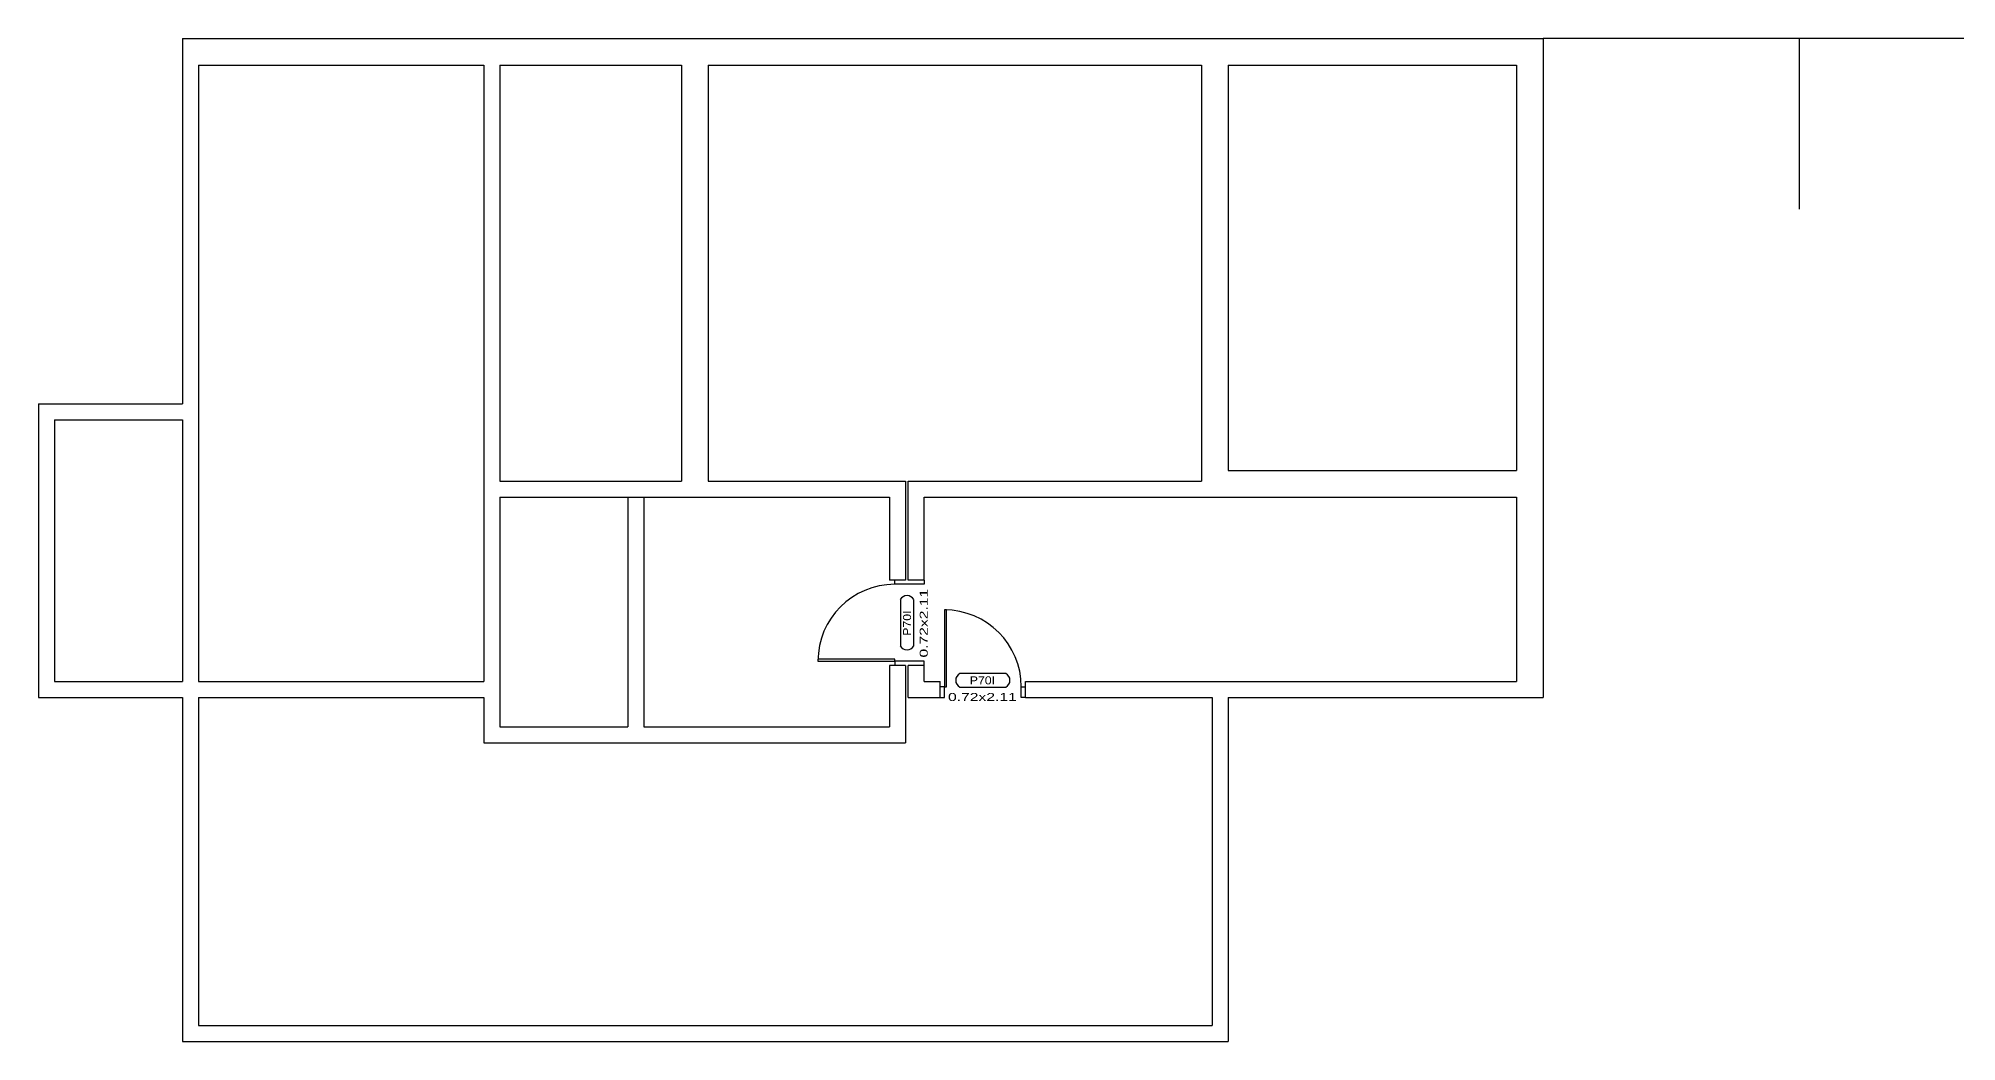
# Model space of a CAD drawing. Extents: x -21 to 15, y 4.3 to 27.3.
# Drawn here: x -20.96 to -2.98, y 4.27 to 13.67 of the extents above; entities that cross this region are included whole.
import ezdxf
from ezdxf.enums import TextEntityAlignment as Align

# ---------------------------------------------------------------- set-up
doc = ezdxf.new("R2010")
doc.units = 0
doc.header["$LTSCALE"] = 10
doc.layers.get('0').update_dxf_attribs({"linetype": 'CONTINUOUS'})
for name, color, linetype in [('ESPECARQ', 7, 'CONTINUOUS'), ('ESQUADRIA', 10, 'CONTINUOUS'), ('PAREDE', 6, 'CONTINUOUS')]:
    doc.layers.add(name, color=color, linetype=linetype)
doc.styles.add('REGUA60', font='ARIALUNI.TTF')

# ---------------------------------------------------------------- blocks, each defined once
blk = doc.blocks.new('INDESQ2')
at = {"color": 0, "linetype": 'BYBLOCK'}
for p, q in [((4.32, 2.96), (-4.32, 2.96)), ((-4.32, 0.44), (4.32, 0.44))]:
    blk.add_line(p, q, dxfattribs=at)
at = {"color": 0}
for centre, start, end in [((-3.67, 1.7), 117.3654, 242.6346), ((3.67, 1.7), 297.3654, 62.6346)]:
    blk.add_arc(centre, 1.42, start, end, dxfattribs=at)
at = {"style": 'REGUA60', "width": 1.4, "flags": 9}
blk.add_attdef('LOCAL', text='', height=1.5, dxfattribs=at).set_placement((-0.08, -4.35), align=Align.CENTER)
at = {"layer": 'ESPECARQ', "color": 0, "style": 'REGUA60'}
for tag, width, p in [('COD', 1.1, (-0.08, 0.95)), ('DIM', 1.4, (-0.08, -2.17))]:
    blk.add_attdef(tag, text='', height=1.5, dxfattribs=dict(at, width=width)).set_placement(p, align=Align.CENTER)

msp = doc.modelspace()

# ---------------------------------------------------------------- linework, layer by layer
for p, q in [((8.742, 13.665), (-6.858, 13.665)), ((-4.458, 13.665), (-4.458, 12.065))]:
    msp.add_line(p, q)
at = {"layer": 'ESQUADRIA'}
for p, q in [((-12.933, 8.55), (-12.933, 8.59)), ((-12.658, 8.55), (-12.933, 8.55)), ((-12.658, 8.59), (-12.658, 8.55)), ((-12.658, 7.83), (-12.933, 7.83)), ((-12.933, 7.83), (-12.933, 7.79)), ((-12.658, 7.79), (-12.658, 7.83))]:
    msp.add_line(p, q, dxfattribs=at)
for points in [[(-12.448, 7.59), (-12.448, 8.31), (-12.468, 8.31), (-12.468, 7.59)], [(-12.933, 7.85), (-13.653, 7.85), (-13.653, 7.83), (-12.933, 7.83)]]:
    msp.add_lwpolyline(points, close=True, dxfattribs=at)
for points in [[(-12.508, 7.49), (-12.468, 7.49), (-12.468, 7.59), (-12.508, 7.59)], [(-11.708, 7.49), (-11.748, 7.49), (-11.748, 7.59), (-11.708, 7.59)]]:
    msp.add_lwpolyline(points, dxfattribs=at)
for centre, start, end in [((-12.933, 7.83), 90, 180), ((-12.468, 7.59), 0, 90)]:
    msp.add_arc(centre, 0.72, start, end, dxfattribs=at)
at = {"layer": 'PAREDE'}
for p, q in [((-19.608, 13.665), (-6.858, 13.665)), ((-19.608, 13.665), (-19.608, 10.24)), ((-6.858, 13.665), (-6.858, 7.49)), ((-19.458, 13.415), (-16.783, 13.415)), ((-19.458, 13.415), (-19.458, 7.64)), ((-16.783, 13.415), (-16.783, 7.64)), ((-16.633, 13.415), (-16.633, 9.515)), ((-16.633, 13.415), (-14.933, 13.415)), ((-14.933, 13.415), (-14.933, 9.515)), ((-14.683, 13.415), (-14.683, 9.515)), ((-14.683, 13.415), (-10.058, 13.415)), ((-10.058, 13.415), (-10.058, 9.515)), ((-9.808, 13.415), (-9.808, 9.615)), ((-9.808, 13.415), (-7.108, 13.415)), ((-7.108, 13.415), (-7.108, 9.615)), ((-20.958, 10.24), (-20.958, 7.49)), ((-20.958, 10.24), (-19.608, 10.24)), ((-20.808, 10.09), (-20.808, 7.64)), ((-20.808, 10.09), (-19.608, 10.09)), ((-19.608, 10.09), (-19.608, 7.64)), ((-9.808, 9.615), (-7.108, 9.615)), ((-16.633, 9.515), (-14.933, 9.515)), ((-16.633, 9.365), (-16.633, 7.215)), ((-16.633, 9.365), (-12.983, 9.365)), ((-15.433, 9.365), (-15.433, 7.215)), ((-15.283, 9.365), (-15.283, 7.215)), ((-14.683, 9.515), (-12.833, 9.515)), ((-12.983, 9.365), (-12.983, 8.59)), ((-12.833, 9.515), (-12.833, 8.59)), ((-12.808, 9.515), (-10.058, 9.515)), ((-12.808, 8.59), (-12.808, 9.515)), ((-12.658, 9.365), (-7.108, 9.365)), ((-12.658, 8.59), (-12.658, 9.365)), ((-7.108, 9.365), (-7.108, 7.64)), ((-12.833, 8.59), (-12.983, 8.59)), ((-12.658, 8.59), (-12.808, 8.59)), ((-12.983, 7.79), (-12.983, 7.215)), ((-12.833, 7.79), (-12.983, 7.79)), ((-12.833, 7.79), (-12.833, 7.065)), ((-12.658, 7.79), (-12.808, 7.79)), ((-12.808, 7.49), (-12.808, 7.79)), ((-12.658, 7.64), (-12.658, 7.79)), ((-20.808, 7.64), (-19.608, 7.64)), ((-19.458, 7.64), (-16.783, 7.64)), ((-12.658, 7.64), (-12.508, 7.64)), ((-12.508, 7.49), (-12.508, 7.64)), ((-11.708, 7.49), (-11.708, 7.64)), ((-11.708, 7.64), (-7.108, 7.64)), ((-20.958, 7.49), (-19.608, 7.49)), ((-19.608, 7.49), (-19.608, 4.265)), ((-19.458, 7.49), (-19.458, 4.415)), ((-19.458, 7.49), (-16.783, 7.49)), ((-16.783, 7.49), (-16.783, 7.065)), ((-12.808, 7.49), (-12.508, 7.49)), ((-11.708, 7.49), (-9.958, 7.49)), ((-9.958, 7.49), (-9.958, 4.415)), ((-9.808, 7.49), (-9.808, 4.265)), ((-9.808, 7.49), (-6.858, 7.49)), ((-16.633, 7.215), (-15.433, 7.215)), ((-15.283, 7.215), (-12.983, 7.215)), ((-16.783, 7.065), (-12.833, 7.065)), ((-19.458, 4.415), (-9.958, 4.415)), ((-19.608, 4.265), (-9.808, 4.265))]:
    msp.add_line(p, q, dxfattribs=at)

# ---------------------------------------------------------------- block references
at = {"layer": 'ESPECARQ', "xscale": 0.05, "yscale": 0.05, "zscale": 0.05, "rotation": 90}
msp.add_blockref('INDESQ2', (-12.733, 8.19), dxfattribs=at).add_auto_attribs({'COD': 'P70I', 'DIM': '0.72x2.11'})
at = {"layer": 'ESPECARQ', "xscale": 0.05, "yscale": 0.05, "zscale": 0.05}
msp.add_blockref('INDESQ2', (-12.108, 7.565), dxfattribs=at).add_auto_attribs({'COD': 'P70I', 'DIM': '0.72x2.11'})

doc.saveas('drawing.dxf')
